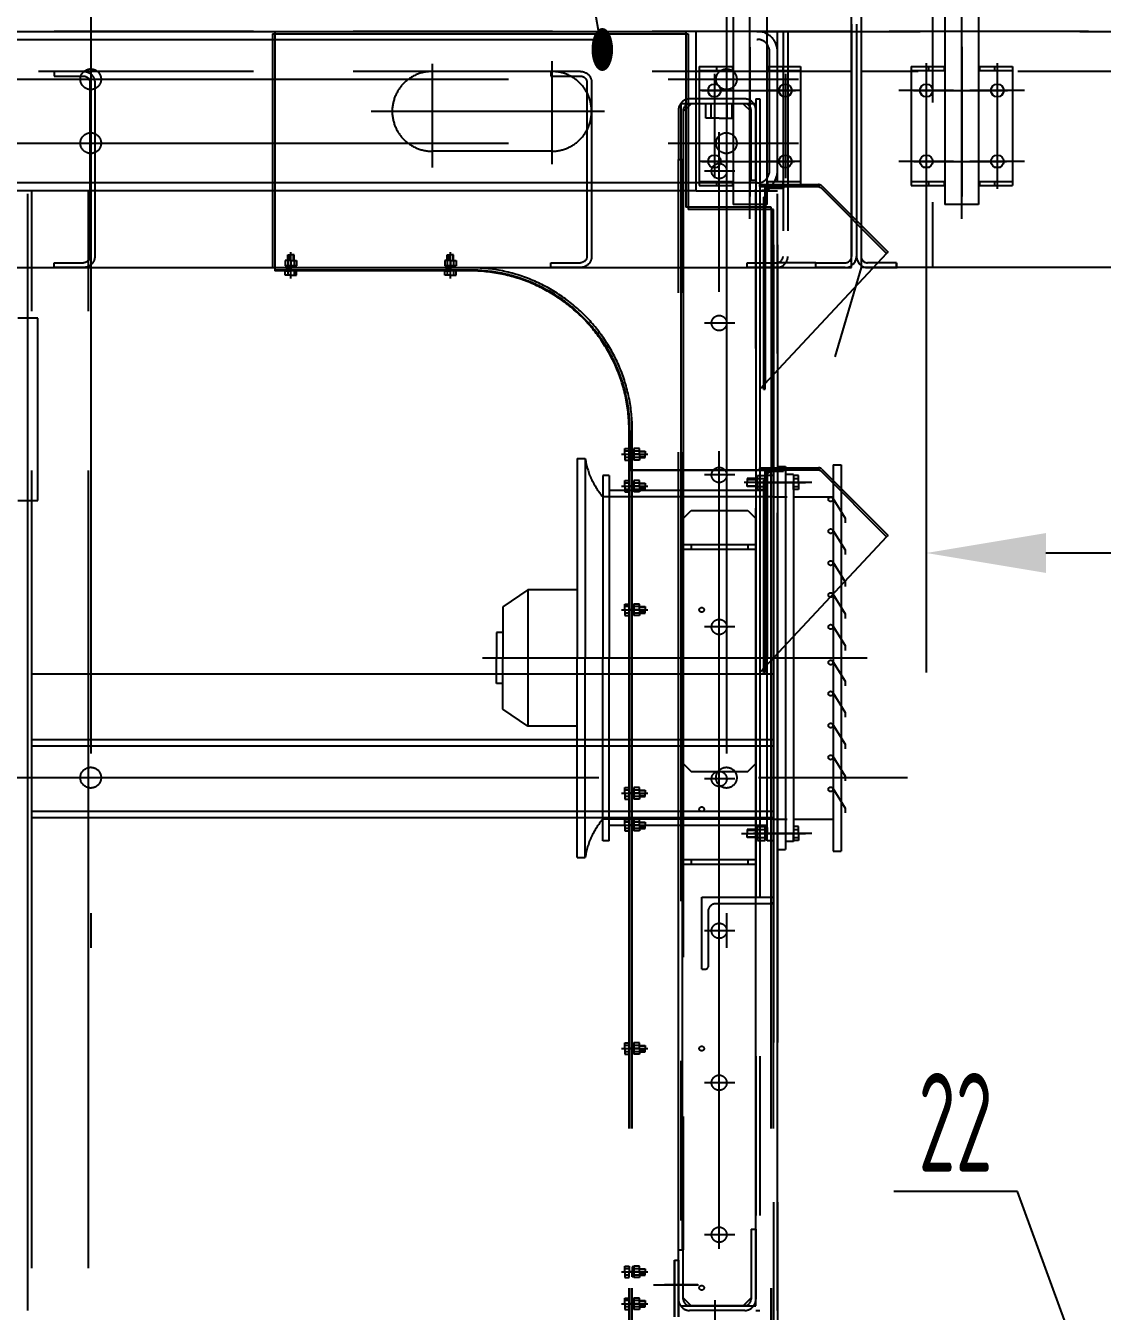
# Model space of a CAD drawing. Header units: millimetres. Extents: x 0 to 21000, y -574 to 14850.
# Drawn here: x 14936 to 16286, y 7354 to 8966 of the extents above; entities that cross this region are included whole.
import ezdxf
from ezdxf.enums import TextEntityAlignment as Align

# ---------------------------------------------------------------- set-up
doc = ezdxf.new("R2010")
doc.units = ezdxf.units.MM
doc.header["$LTSCALE"] = 500
for name, pattern in [('F', [0.75, 0.5, -0.25]), ('G', [2, 1.25, -0.25, 0.25, -0.25]), ('K', [2.5, 1.25, -0.25, 0.25, -0.25, 0.25, -0.25])]:
    doc.linetypes.add(name, pattern=pattern)
for name, color, linetype in [('01', 7, 'Continuous'), ('02', 1, 'Continuous'), ('04', 2, 'F'), ('05', 4, 'G'), ('07', 6, 'K'), ('08', 1, 'Continuous'), ('11', 3, 'Continuous')]:
    doc.layers.add(name, color=color, linetype=linetype)
doc.styles.get("Standard").update_dxf_attribs({"font": 'isocp', "width": 0.707, "bigfont": 'intecad.shx'})
doc.dimstyles.new('INTE', dxfattribs={"dimscale": 50, "dimtxt": 3.5, "dimasz": 3, "dimexe": 3, "dimexo": 0, "dimgap": 1, "dimtad": 1, "dimdsep": 46, "dimtxsty": 'Standard', "dimcen": 0, "dimclrd": 1, "dimclre": 1, "dimclrt": 3, "dimaunit": 1, "dimadec": 0, "dimazin": 0, "dimtfac": 1, "dimtmove": 0, "dimatfit": 0, "dimfxl": 1, "dimarcsym": 0})

# ---------------------------------------------------------------- blocks, each defined once
blk = doc.blocks.new('789456qe1wr23sa1fqwer')
at = {"layer": '01'}
for p, q in [((16628.1, 13711.3), (16628.1, 13254.3)), ((16622.2, 13559.3), (16622.2, 13268.3)), ((18413.1, 13254.3), (16628.1, 13254.3)), ((16636.2, 13254.3), (16673.2, 13254.3))]:
    blk.add_line(p, q, dxfattribs=at)
for centre in [(16709.8, 13476.3), (16798.8, 13476.3), (16709.8, 13387.3), (16798.8, 13387.3)]:
    blk.add_circle(centre, 8, dxfattribs=at)
blk.add_arc((16636.2, 13268.3), 14, 180, 234.8329, dxfattribs=at)
at = {"layer": '04', "color": 2, "linetype": 'F'}
for p, q in [((16717.5, 13711.3), (16717.5, 13254.3)), ((18413.1, 13550.3), (16628.1, 13550.3)), ((17449.5, 13500.3), (16628.1, 13500.3)), ((16672.6, 13260.3), (16636.1, 13260.3)), ((16672.6, 13254.3), (16672.6, 13260.3)), ((16672.6, 13260.3), (16672.6, 13254.3))]:
    blk.add_line(p, q, dxfattribs=at)
for centre, radius, start in [((16636.1, 13268.3), 8, 180), ((16636.2, 13268.3), 14, 234.8329)]:
    blk.add_arc(centre, radius, start, 270, dxfattribs=at)
at = {"layer": '05'}
for p, q in [((16709.8, 13510.6), (16709.8, 13442)), ((16798.8, 13510.6), (16798.8, 13442)), ((16744.1, 13476.3), (16675.5, 13476.3)), ((16833.1, 13476.3), (16764.5, 13476.3)), ((16709.8, 13421.6), (16709.8, 13353)), ((16798.8, 13421.6), (16798.8, 13353)), ((16744.1, 13387.3), (16675.5, 13387.3)), ((16833.1, 13387.3), (16764.5, 13387.3))]:
    blk.add_line(p, q, dxfattribs=at)
blk = doc.blocks.new('A$C0F610E31')
for p, q in [((14, 246), (51, 246)), ((51, 246), (51, 240)), ((0, 232), (0, 14)), ((6, 232), (6, 14)), ((51, 240), (14, 240)), ((51, 6), (14, 6)), ((14, 0), (51, 0)), ((51, 0), (51, 6))]:
    blk.add_line(p, q)
for centre, radius, start, end in [((14, 232), 14, 90, 180), ((14, 232), 8, 90, 180), ((14, 14), 14, 180, 270), ((14, 14), 8, 180, 270)]:
    blk.add_arc(centre, radius, start, end)
blk = doc.blocks.new('qer789asd4f56qe12')
at = {"layer": '01'}
for p, q in [((15971.5, 13106.7), (15971.5, 13563.7)), ((15971.5, 13411.7), (15971.5, 13120.7)), ((15971.5, 13402.7), (15977.5, 13402.7)), ((15977.5, 13402.7), (15977.5, 13120.7)), ((14406.5, 13106.7), (15971.5, 13106.7))]:
    blk.add_line(p, q, dxfattribs=at)
for centre in [(15799.5, 13328.7), (15888.5, 13328.7), (15799.5, 13239.7), (15888.5, 13239.7)]:
    blk.add_circle(centre, 8, dxfattribs=at)
blk.add_arc((15963.5, 13120.7), 14, 304.8499, 0, dxfattribs=at)
at = {"layer": '04', "color": 2, "linetype": 'F'}
for p, q in [((15971.5, 13402.7), (14406.5, 13402.7)), ((15885.5, 13402.7), (15885.5, 13120.7)), ((15885.5, 13402.7), (15891.5, 13402.7)), ((15891.5, 13402.7), (15891.5, 13120.7)), ((15971.5, 13352.7), (14406.5, 13352.7)), ((15051.1, 13352.7), (14952.1, 13352.7)), ((15840.5, 13112.7), (15877.5, 13112.7)), ((15840.5, 13106.7), (15840.5, 13112.7)), ((15877.5, 13106.7), (15840.5, 13106.7)), ((15926.5, 13112.7), (15963.5, 13112.7)), ((15926.5, 13106.7), (15926.5, 13112.7)), ((15963.5, 13106.7), (15926.5, 13106.7))]:
    blk.add_line(p, q, dxfattribs=at)
at = {"layer": '04'}
blk.add_line((15926.5, 13112.7), (15877.5, 13112.7), dxfattribs=at)
at = {"layer": '04', "color": 2, "linetype": 'F'}
for centre, radius, end in [((15877.5, 13120.7), 14, 0), ((15877.5, 13120.7), 8, 0), ((15963.5, 13120.7), 8, 0), ((15963.5, 13120.7), 14, 304.8499)]:
    blk.add_arc(centre, radius, 270, end, dxfattribs=at)
at = {"layer": '05'}
for p, q in [((15799.5, 13349.6), (15799.5, 13307.9)), ((15888.5, 13349.6), (15888.5, 13307.9)), ((15823.2, 13328.7), (15781.5, 13328.7)), ((15908.2, 13328.7), (15866.5, 13328.7)), ((15799.5, 13260.6), (15799.5, 13218.9)), ((15888.5, 13260.6), (15888.5, 13218.9)), ((15821, 13239.7), (15779.3, 13239.7)), ((15907.4, 13239.7), (15865.7, 13239.7))]:
    blk.add_line(p, q, dxfattribs=at)
at = {"layer": '04', "color": 2, "linetype": 'F', "xscale": -1}
blk.add_blockref('A$C0F610E31', (15022.5, 13106.7), dxfattribs=at)
at = {"layer": '04', "xscale": -1}
blk.add_blockref('A$C0F610E31', (15645.5, 13106.7), dxfattribs=at)
blk = doc.blocks.new('H')
at = {"layer": '07', "color": 6, "linetype": 'K', "ltscale": 1.6}
for p, q in [((21806.2, 24715.7), (21806.2, 23472.2)), ((22603.2, 24715.7), (22603.2, 23472.2)), ((19441.2, 24621.1), (22667.2, 24621.1)), ((19446.2, 24621.1), (23706, 24621.1)), ((22034.2, 24617.9), (22555.2, 24617.9)), ((22034.2, 24617.9), (22034.2, 24324.9)), ((22037.2, 24620.9), (22552.2, 24620.9)), ((22037.2, 24620.9), (22037.2, 24321.9)), ((22552.2, 24620.9), (22552.2, 24400.9)), ((22555.2, 24617.9), (22555.2, 24397.9)), ((22565.2, 24421.1), (22565.2, 24621.1)), ((22667.2, 24434.1), (22667.2, 24621.1)), ((19441.2, 24611.1), (22642.2, 24611.1)), ((22657.2, 24446.1), (22657.2, 24596.1)), ((22234.2, 24580.6), (22234.2, 24450.4)), ((22384.2, 24583.7), (22384.2, 24454.5)), ((22384.2, 24570.9), (22234.2, 24570.9)), ((19330.2, 24561.1), (22693.5, 24561.1)), ((22626.1, 24536.5), (22557.1, 24536.5)), ((22594.1, 23094.8), (22594.1, 24545.3)), ((22640.1, 24536.5), (22640.1, 23017.5)), ((22640.1, 24536.5), (22645.1, 24536.5)), ((22645.1, 24536.5), (22645.1, 23017.5)), ((22450.5, 24520.9), (22157.7, 24520.9)), ((22543.1, 24522.5), (22543.1, 24460.5)), ((22546.1, 24530.5), (22546.1, 23023.5)), ((22640.1, 24530.5), (22546.1, 24530.5)), ((22559.1, 24530.5), (22549.1, 24520.5)), ((22549.1, 24522.5), (22549.1, 24460.5)), ((22626.1, 24530.5), (22557.1, 24530.5)), ((22577.6, 24512.5), (22577.6, 24530.5)), ((22584.1, 24512.5), (22584.1, 24530.5)), ((22604.1, 24512.5), (22604.1, 24530.5)), ((22610.6, 24512.5), (22610.6, 24530.5)), ((22624.1, 24530.5), (22634.1, 24520.5)), ((22634.1, 24434.5), (22634.1, 24522.5)), ((22640.1, 23023.5), (22640.1, 24530.5)), ((22640.1, 24434.5), (22640.1, 24522.5)), ((22594.1, 24512.5), (22577.6, 24512.5)), ((22594.1, 24512.5), (22610.6, 24512.5)), ((19330.2, 24481.1), (22693.5, 24481.1)), ((22384.2, 24470.9), (22234.2, 24470.9)), ((22543.1, 23093.5), (22543.1, 24460.5)), ((22543.1, 24460.5), (22549.1, 24460.5)), ((22548.1, 23093.5), (22548.1, 24460.5)), ((22549.1, 24460.5), (22549.1, 23093.5)), ((22613.7, 24446), (22575.6, 24446)), ((22642.2, 24431.1), (19441.2, 24431.1)), ((22565.2, 24421.1), (19441.2, 24421.1)), ((21727.2, 21017.5), (21727.2, 24421.1)), ((21732.2, 21070.5), (21732.2, 24421.1)), ((21803.2, 21070.5), (21803.2, 24421.1)), ((22565.2, 24421.1), (22667.2, 24421.1)), ((22634.1, 24434.5), (22640.1, 24434.5)), ((22645.1, 24429), (22718.8, 24429)), ((22645.1, 24426.5), (22645.1, 24429)), ((22645.1, 24426.5), (22645.1, 24172.5)), ((22645.1, 24426.5), (22718.8, 24426.5)), ((22651.6, 24403.5), (22651.6, 24424)), ((22653.4, 24403.5), (22653.4, 24421.6)), ((22656.5, 24424.7), (22674.6, 24424.7)), ((22667.2, 21017.5), (22667.2, 24434.1)), ((22674.6, 24426.5), (22674.6, 24424.7)), ((22718.6, 24426.5), (22721.1, 24425.5)), ((22721, 24425.7), (22804.1, 24342.5)), ((22722.7, 24427.4), (22805.9, 24344.3)), ((22649.8, 24413.5), (22649.8, 24177.6)), ((22649.8, 24413.5), (22651.6, 24413.5)), ((22651.6, 24413.5), (22651.6, 24179.5)), ((22651.6, 24403.5), (22653.4, 24403.5)), ((22659.2, 24400.9), (22552.2, 24400.9)), ((22662.2, 24397.9), (22555.2, 24397.9)), ((22659.2, 24397.9), (22659.2, 24400.9)), ((22659.2, 24397.9), (22659.2, 24070.9)), ((22662.2, 24070.9), (22662.2, 24397.9)), ((22053.2, 24340.9), (22057.2, 24340.9)), ((22053.2, 24333.8), (22053.2, 24340.9)), ((22053.2, 24340.9), (22057.2, 24340.9)), ((22053.2, 24333.8), (22053.2, 24340.9)), ((22054.2, 24340.9), (22054.2, 24333.8)), ((22054.2, 24340.9), (22054.2, 24333.8)), ((22057.2, 24311.4), (22057.2, 24344.4)), ((22057.2, 24311.4), (22057.2, 24344.4)), ((22061.2, 24340.9), (22057.2, 24340.9)), ((22061.2, 24340.9), (22057.2, 24340.9)), ((22060.2, 24340.9), (22060.2, 24333.8)), ((22060.2, 24340.9), (22060.2, 24333.8)), ((22061.2, 24333.8), (22061.2, 24340.9)), ((22061.2, 24333.8), (22061.2, 24340.9)), ((22253.2, 24340.9), (22257.2, 24340.9)), ((22253.2, 24333.8), (22253.2, 24340.9)), ((22253.2, 24340.9), (22257.2, 24340.9)), ((22253.2, 24333.8), (22253.2, 24340.9)), ((22254.2, 24340.9), (22254.2, 24333.8)), ((22254.2, 24340.9), (22254.2, 24333.8)), ((22257.2, 24311.4), (22257.2, 24344.4)), ((22257.2, 24311.4), (22257.2, 24344.4)), ((22261.2, 24340.9), (22257.2, 24340.9)), ((22261.2, 24340.9), (22257.2, 24340.9)), ((22260.2, 24340.9), (22260.2, 24333.8)), ((22260.2, 24340.9), (22260.2, 24333.8)), ((22261.2, 24333.8), (22261.2, 24340.9)), ((22261.2, 24333.8), (22261.2, 24340.9)), ((22804.1, 24342.5), (22645.1, 24172.5)), ((22662.2, 24353.4), (22662.2, 21017.5)), ((22667.2, 24353.4), (22667.2, 21017.5)), ((22804.1, 24342.5), (22805.9, 24344.3)), ((22281.2, 24324.9), (22034.2, 24324.9)), ((22050, 24333.8), (22050, 24327)), ((22057.2, 24333.8), (22050, 24333.8)), ((22050, 24333.8), (22050, 24327)), ((22057.2, 24333.8), (22050, 24333.8)), ((22050, 24327), (22057.2, 24327)), ((22050, 24327), (22057.2, 24327)), ((22057.2, 24327), (22051, 24327)), ((22051, 24327), (22051, 24324.9)), ((22057.2, 24327), (22051, 24327)), ((22051, 24327), (22051, 24324.9)), ((22051, 24324.9), (22057.2, 24324.9)), ((22051, 24324.9), (22057.2, 24324.9)), ((22053.2, 24333.8), (22053.2, 24327)), ((22053.2, 24333.8), (22053.2, 24327)), ((22057.2, 24327), (22056, 24324.9)), ((22057.2, 24327), (22056, 24324.9)), ((22057.2, 24334.9), (22057.2, 24325.9)), ((22057.2, 24334.9), (22057.2, 24325.9)), ((22057.2, 24333.8), (22064.4, 24333.8)), ((22057.2, 24333.8), (22064.4, 24333.8)), ((22057.2, 24329.1), (22057.2, 24322.8)), ((22057.2, 24329.1), (22057.2, 24322.8)), ((22057.2, 24327), (22063.3, 24327)), ((22057.2, 24324.9), (22058.4, 24327)), ((22064.4, 24327), (22057.2, 24327)), ((22057.2, 24327), (22063.3, 24327)), ((22057.2, 24324.9), (22058.4, 24327)), ((22064.4, 24327), (22057.2, 24327)), ((22063.3, 24324.9), (22057.2, 24324.9)), ((22063.3, 24324.9), (22057.2, 24324.9)), ((22061.2, 24333.8), (22061.2, 24327)), ((22061.2, 24333.8), (22061.2, 24327)), ((22063.3, 24327), (22063.3, 24324.9)), ((22063.3, 24327), (22063.3, 24324.9)), ((22064.4, 24333.8), (22064.4, 24327)), ((22064.4, 24333.8), (22064.4, 24327)), ((22250, 24333.8), (22250, 24327)), ((22257.2, 24333.8), (22250, 24333.8)), ((22250, 24333.8), (22250, 24327)), ((22257.2, 24333.8), (22250, 24333.8)), ((22250, 24327), (22257.2, 24327)), ((22250, 24327), (22257.2, 24327)), ((22257.2, 24327), (22251, 24327)), ((22251, 24327), (22251, 24324.9)), ((22257.2, 24327), (22251, 24327)), ((22251, 24327), (22251, 24324.9)), ((22251, 24324.9), (22257.2, 24324.9)), ((22251, 24324.9), (22257.2, 24324.9)), ((22253.2, 24333.8), (22253.2, 24327)), ((22253.2, 24333.8), (22253.2, 24327)), ((22257.2, 24327), (22256, 24324.9)), ((22257.2, 24327), (22256, 24324.9)), ((22257.2, 24334.9), (22257.2, 24325.9)), ((22257.2, 24334.9), (22257.2, 24325.9)), ((22257.2, 24333.8), (22264.4, 24333.8)), ((22257.2, 24333.8), (22264.4, 24333.8)), ((22257.2, 24329.1), (22257.2, 24322.8)), ((22257.2, 24329.1), (22257.2, 24322.8)), ((22257.2, 24327), (22263.3, 24327)), ((22257.2, 24324.9), (22258.4, 24327)), ((22264.4, 24327), (22257.2, 24327)), ((22257.2, 24327), (22263.3, 24327)), ((22257.2, 24324.9), (22258.4, 24327)), ((22264.4, 24327), (22257.2, 24327)), ((22263.3, 24324.9), (22257.2, 24324.9)), ((22263.3, 24324.9), (22257.2, 24324.9)), ((22261.2, 24333.8), (22261.2, 24327)), ((22261.2, 24333.8), (22261.2, 24327)), ((22263.3, 24327), (22263.3, 24324.9)), ((22263.3, 24327), (22263.3, 24324.9)), ((22264.4, 24333.8), (22264.4, 24327)), ((22264.4, 24333.8), (22264.4, 24327)), ((22281.2, 24321.9), (22037.2, 24321.9)), ((22037.2, 24321.9), (22037.2, 24320.9)), ((22281.2, 24320.9), (22037.2, 24320.9)), ((22050, 24320.9), (22057.2, 24320.9)), ((22050, 24315.6), (22050, 24320.9)), ((22050, 24320.9), (22057.2, 24320.9)), ((22050, 24315.6), (22050, 24320.9)), ((22057.2, 24315.6), (22050, 24315.6)), ((22057.2, 24315.6), (22050, 24315.6)), ((22053.2, 24320.9), (22053.2, 24315.6)), ((22053.2, 24320.9), (22053.2, 24315.6)), ((22064.4, 24320.9), (22057.2, 24320.9)), ((22064.4, 24320.9), (22057.2, 24320.9)), ((22057.2, 24315.6), (22064.4, 24315.6)), ((22057.2, 24315.6), (22064.4, 24315.6)), ((22061.2, 24320.9), (22061.2, 24315.6)), ((22061.2, 24320.9), (22061.2, 24315.6)), ((22064.4, 24315.6), (22064.4, 24320.9)), ((22064.4, 24315.6), (22064.4, 24320.9)), ((22250, 24320.9), (22257.2, 24320.9)), ((22250, 24315.6), (22250, 24320.9)), ((22250, 24320.9), (22257.2, 24320.9)), ((22250, 24315.6), (22250, 24320.9)), ((22257.2, 24315.6), (22250, 24315.6)), ((22257.2, 24315.6), (22250, 24315.6)), ((22253.2, 24320.9), (22253.2, 24315.6)), ((22253.2, 24320.9), (22253.2, 24315.6)), ((22264.4, 24320.9), (22257.2, 24320.9)), ((22264.4, 24320.9), (22257.2, 24320.9)), ((22257.2, 24315.6), (22264.4, 24315.6)), ((22257.2, 24315.6), (22264.4, 24315.6)), ((22261.2, 24320.9), (22261.2, 24315.6)), ((22261.2, 24320.9), (22261.2, 24315.6)), ((22264.4, 24315.6), (22264.4, 24320.9)), ((22264.4, 24315.6), (22264.4, 24320.9)), ((21739.7, 24261.7), (21714.7, 24261.7)), ((21739.7, 24033.2), (21739.7, 24261.7)), ((21727.2, 21591.8), (21727.2, 24256.4)), ((22613.7, 24255.5), (22575.6, 24255.5)), ((22649.8, 24172.5), (22649.8, 24177.6)), ((22651.6, 24172.5), (22651.6, 24179.5)), ((22649.8, 24172.5), (22651.6, 24172.5)), ((22481.2, 24070.9), (22481.2, 24120.9)), ((22482.2, 24120.9), (22482.2, 24070.9)), ((22485.2, 24070.9), (22485.2, 24120.9)), ((22475.9, 24090.9), (22475.9, 24098.1)), ((22475.9, 24098.1), (22481.2, 24098.1)), ((22475.9, 24090.9), (22475.9, 24098.1)), ((22475.9, 24098.1), (22481.2, 24098.1)), ((22481.2, 24098.1), (22481.2, 24090.9)), ((22481.2, 24098.1), (22481.2, 24090.9)), ((22487.3, 24097), (22485.2, 24097)), ((22485.2, 24097), (22485.2, 24090.9)), ((22487.3, 24097), (22485.2, 24097)), ((22485.2, 24097), (22485.2, 24090.9)), ((22494.1, 24098.1), (22487.3, 24098.1)), ((22487.3, 24098.1), (22487.3, 24090.9)), ((22494.1, 24098.1), (22487.3, 24098.1)), ((22487.3, 24098.1), (22487.3, 24090.9)), ((22487.3, 24090.9), (22487.3, 24097)), ((22487.3, 24090.9), (22487.3, 24097)), ((22494.1, 24090.9), (22494.1, 24098.1)), ((22494.1, 24090.9), (22494.1, 24098.1)), ((22416.2, 24085.5), (22416.2, 23835.5)), ((22416.2, 24085.5), (22426.2, 24085.5)), ((22426.2, 24085.5), (22426.2, 23835.5)), ((22471.7, 24090.9), (22504.7, 24090.9)), ((22471.7, 24090.9), (22504.7, 24090.9)), ((22481.2, 24094.9), (22475.9, 24094.9)), ((22481.2, 24094.9), (22475.9, 24094.9)), ((22475.9, 24090.9), (22475.9, 24083.7)), ((22475.9, 24090.9), (22475.9, 24083.7)), ((22481.2, 24086.9), (22475.9, 24086.9)), ((22481.2, 24086.9), (22475.9, 24086.9)), ((22475.9, 24083.7), (22481.2, 24083.7)), ((22475.9, 24083.7), (22481.2, 24083.7)), ((22481.2, 24083.7), (22481.2, 24090.9)), ((22481.2, 24083.7), (22481.2, 24090.9)), ((22489.4, 24090.9), (22483.1, 24090.9)), ((22489.4, 24090.9), (22483.1, 24090.9)), ((22487.3, 24090.9), (22485.2, 24092.1)), ((22487.3, 24090.9), (22485.2, 24092.1)), ((22485.2, 24090.9), (22487.3, 24089.7)), ((22485.2, 24084.7), (22485.2, 24090.9)), ((22485.2, 24090.9), (22487.3, 24089.7)), ((22485.2, 24084.7), (22485.2, 24090.9)), ((22487.3, 24084.7), (22485.2, 24084.7)), ((22487.3, 24084.7), (22485.2, 24084.7)), ((22495.1, 24090.9), (22486.2, 24090.9)), ((22495.1, 24090.9), (22486.2, 24090.9)), ((22494.1, 24094.9), (22487.3, 24094.9)), ((22494.1, 24094.9), (22487.3, 24094.9)), ((22487.3, 24090.9), (22487.3, 24084.7)), ((22487.3, 24083.7), (22487.3, 24090.9)), ((22487.3, 24090.9), (22487.3, 24084.7)), ((22487.3, 24083.7), (22487.3, 24090.9)), ((22494.1, 24086.9), (22487.3, 24086.9)), ((22494.1, 24086.9), (22487.3, 24086.9)), ((22494.1, 24083.7), (22487.3, 24083.7)), ((22494.1, 24083.7), (22487.3, 24083.7)), ((22494.1, 24094.9), (22501.2, 24094.9)), ((22494.1, 24094.9), (22501.2, 24094.9)), ((22501.2, 24093.9), (22494.1, 24093.9)), ((22501.2, 24093.9), (22494.1, 24093.9)), ((22494.1, 24090.9), (22494.1, 24083.7)), ((22494.1, 24090.9), (22494.1, 24083.7)), ((22501.2, 24087.9), (22494.1, 24087.9)), ((22501.2, 24087.9), (22494.1, 24087.9)), ((22494.1, 24086.9), (22501.2, 24086.9)), ((22494.1, 24086.9), (22501.2, 24086.9)), ((22501.2, 24094.9), (22501.2, 24090.9)), ((22501.2, 24094.9), (22501.2, 24090.9)), ((22501.2, 24086.9), (22501.2, 24090.9)), ((22501.2, 24086.9), (22501.2, 24090.9)), ((22448.2, 24064.5), (22448.2, 23835.5)), ((22456.2, 24064.5), (22448.2, 24064.5)), ((22456.2, 24064.5), (22456.2, 23835.5)), ((22481.2, 21245.5), (22481.2, 24070.9)), ((22662.2, 24070.9), (22481.2, 24070.9)), ((22481.2, 24070.9), (22662.2, 24070.9)), ((22662.2, 24070.9), (22481.2, 24070.9)), ((22482.2, 21245.5), (22482.2, 24070.9)), ((22485.2, 21245.5), (22485.2, 24070.9)), ((22613.7, 24065), (22575.6, 24065)), ((22642.1, 24064.3), (22651.6, 24064.3)), ((22642.1, 24055.5), (22642.1, 24064.3)), ((22645.1, 24074), (22718.8, 24074)), ((22645.1, 24071.5), (22645.1, 24074)), ((22645.1, 24071.5), (22645.1, 23817.5)), ((22645.1, 24071.5), (22718.8, 24071.5)), ((22651.6, 24048.5), (22651.6, 24069)), ((22651.6, 24064.3), (22651.6, 24055.5)), ((22653.4, 24048.5), (22653.4, 24066.6)), ((22654.2, 24064.5), (22654.2, 23835.5)), ((22662.2, 24064.5), (22654.2, 24064.5)), ((22656.5, 24069.7), (22674.6, 24069.7)), ((22659.2, 21245.5), (22659.2, 24070.9)), ((22662.2, 21245.5), (22662.2, 24070.9)), ((22662.2, 24064.5), (22662.2, 23835.5)), ((22667.2, 24075.5), (22677.2, 24075.5)), ((22674.6, 24071.5), (22674.6, 24069.7)), ((22677.2, 24075.5), (22677.2, 23595.5)), ((22677.2, 24065.5), (22677.2, 23605.5)), ((22687.2, 24065.5), (22677.2, 24065.5)), ((22687.2, 24065.5), (22687.2, 23605.5)), ((22693.6, 24064.4), (22687.2, 24064.4)), ((22687.2, 24064.4), (22687.2, 24055.5)), ((22693.6, 24055.5), (22693.6, 24064.4)), ((22718.6, 24071.5), (22721.1, 24070.5)), ((22721, 24070.7), (22804.1, 23987.5)), ((22722.7, 24072.4), (22805.9, 23989.3)), ((22737.2, 24077.6), (22737.2, 23593.5)), ((22737.2, 24077.6), (22747.2, 24077.6)), ((22747.2, 24077.6), (22747.2, 23593.5)), ((22471.7, 24050.9), (22504.7, 24050.9)), ((22471.7, 24050.9), (22504.7, 24050.9)), ((22475.9, 24050.9), (22475.9, 24058.1)), ((22475.9, 24058.1), (22481.2, 24058.1)), ((22475.9, 24050.9), (22475.9, 24058.1)), ((22475.9, 24058.1), (22481.2, 24058.1)), ((22481.2, 24054.9), (22475.9, 24054.9)), ((22481.2, 24054.9), (22475.9, 24054.9)), ((22475.9, 24050.9), (22475.9, 24043.7)), ((22475.9, 24050.9), (22475.9, 24043.7)), ((22481.2, 24058.1), (22481.2, 24050.9)), ((22481.2, 24058.1), (22481.2, 24050.9)), ((22481.2, 24043.7), (22481.2, 24050.9)), ((22481.2, 24043.7), (22481.2, 24050.9)), ((22489.4, 24050.9), (22483.1, 24050.9)), ((22489.4, 24050.9), (22483.1, 24050.9)), ((22485.2, 24057), (22485.2, 24050.9)), ((22487.3, 24057), (22485.2, 24057)), ((22485.2, 24057), (22485.2, 24050.9)), ((22487.3, 24057), (22485.2, 24057)), ((22485.2, 24050.9), (22487.3, 24052.1)), ((22485.2, 24050.9), (22487.3, 24052.1)), ((22487.3, 24050.9), (22485.2, 24049.7)), ((22485.2, 24044.7), (22485.2, 24050.9)), ((22487.3, 24050.9), (22485.2, 24049.7)), ((22485.2, 24044.7), (22485.2, 24050.9)), ((22495.1, 24050.9), (22486.2, 24050.9)), ((22495.1, 24050.9), (22486.2, 24050.9)), ((22487.3, 24058.1), (22487.3, 24050.9)), ((22494.1, 24058.1), (22487.3, 24058.1)), ((22487.3, 24058.1), (22487.3, 24050.9)), ((22494.1, 24058.1), (22487.3, 24058.1)), ((22487.3, 24050.9), (22487.3, 24057)), ((22487.3, 24050.9), (22487.3, 24057)), ((22494.1, 24054.9), (22487.3, 24054.9)), ((22494.1, 24054.9), (22487.3, 24054.9)), ((22487.3, 24050.9), (22487.3, 24044.7)), ((22487.3, 24043.7), (22487.3, 24050.9)), ((22487.3, 24050.9), (22487.3, 24044.7)), ((22487.3, 24043.7), (22487.3, 24050.9)), ((22494.1, 24050.9), (22494.1, 24058.1)), ((22494.1, 24050.9), (22494.1, 24058.1)), ((22494.1, 24054.9), (22501.2, 24054.9)), ((22494.1, 24054.9), (22501.2, 24054.9)), ((22501.2, 24053.9), (22494.1, 24053.9)), ((22501.2, 24053.9), (22494.1, 24053.9)), ((22494.1, 24050.9), (22494.1, 24043.7)), ((22494.1, 24050.9), (22494.1, 24043.7)), ((22501.2, 24054.9), (22501.2, 24050.9)), ((22501.2, 24054.9), (22501.2, 24050.9)), ((22501.2, 24046.9), (22501.2, 24050.9)), ((22501.2, 24046.9), (22501.2, 24050.9)), ((22698.6, 24055.5), (22625.6, 24055.5)), ((22642.1, 24060.5), (22629.2, 24060.5)), ((22629.2, 24060.5), (22629.2, 24055.5)), ((22629.2, 24059.5), (22642.1, 24059.5)), ((22629.2, 24050.5), (22629.2, 24055.5)), ((22629.2, 24051.5), (22642.1, 24051.5)), ((22642.1, 24050.5), (22629.2, 24050.5)), ((22710.3, 24055.5), (22637.2, 24055.5)), ((22641, 24055.5), (22652.6, 24055.5)), ((22642.1, 24060.5), (22651.6, 24060.5)), ((22642.1, 24055.5), (22642.1, 24046.7)), ((22642.1, 24050.5), (22651.6, 24050.5)), ((22645.5, 24055.5), (22676.1, 24055.5)), ((22649.5, 24055.5), (22656.3, 24055.5)), ((22649.8, 24058.5), (22649.8, 23822.6)), ((22649.8, 24058.5), (22651.6, 24058.5)), ((22651.6, 24063.2), (22654.2, 24063.2)), ((22651.6, 24055.5), (22651.6, 24063.2)), ((22651.6, 24058.5), (22651.6, 23824.5)), ((22651.6, 24055.5), (22654.2, 24057)), ((22651.6, 24046.7), (22651.6, 24055.5)), ((22654.2, 24055.5), (22651.6, 24054)), ((22651.6, 24055.5), (22651.6, 24047.8)), ((22651.6, 24048.5), (22653.4, 24048.5)), ((22654.2, 24063.2), (22654.2, 24055.5)), ((22654.2, 24047.8), (22654.2, 24055.5)), ((22674.3, 24055.5), (22702.5, 24055.5)), ((22687.2, 24060.5), (22693.6, 24060.5)), ((22687.2, 24046.7), (22687.2, 24055.5)), ((22687.2, 24050.5), (22693.6, 24050.5)), ((22693.6, 24055.5), (22693.6, 24046.7)), ((21714.7, 24033.2), (21739.7, 24033.2)), ((22662.2, 24037.5), (22448.2, 24037.5)), ((22654.2, 24045.5), (22456.2, 24045.5)), ((22481.2, 24046.9), (22475.9, 24046.9)), ((22481.2, 24046.9), (22475.9, 24046.9)), ((22475.9, 24043.7), (22481.2, 24043.7)), ((22475.9, 24043.7), (22481.2, 24043.7)), ((22487.3, 24044.7), (22485.2, 24044.7)), ((22487.3, 24044.7), (22485.2, 24044.7)), ((22494.1, 24046.9), (22487.3, 24046.9)), ((22494.1, 24046.9), (22487.3, 24046.9)), ((22494.1, 24043.7), (22487.3, 24043.7)), ((22494.1, 24043.7), (22487.3, 24043.7)), ((22501.2, 24047.9), (22494.1, 24047.9)), ((22501.2, 24047.9), (22494.1, 24047.9)), ((22494.1, 24046.9), (22501.2, 24046.9)), ((22494.1, 24046.9), (22501.2, 24046.9)), ((22642.1, 24046.7), (22651.6, 24046.7)), ((22651.6, 24047.8), (22654.2, 24047.8)), ((22662.2, 24037.5), (22677.2, 24037.5)), ((22662.2, 24037.5), (22674.2, 24037.5)), ((22674.2, 24037.5), (22679.2, 24037.5)), ((22693.6, 24046.7), (22687.2, 24046.7)), ((22687.2, 24037.5), (22737.2, 24037.5)), ((22736.5, 24035.9), (22752.3, 24011)), ((22549.1, 24010.4), (22559.1, 24020.4)), ((22559.1, 24020.4), (22630.1, 24020.4)), ((22630.1, 24020.4), (22640.1, 24010.4)), ((22752.3, 24011), (22752.3, 24005.1)), ((22804.1, 23987.5), (22645.1, 23817.5)), ((22736.5, 23995.9), (22752.3, 23971)), ((22804.1, 23987.5), (22805.9, 23989.3)), ((22640.1, 23977.5), (22549.1, 23977.5)), ((22640.1, 23971.5), (22549.1, 23971.5)), ((22559.1, 23977.5), (22559.1, 23971.5)), ((22630.1, 23977.5), (22630.1, 23971.5)), ((22752.3, 23971), (22752.3, 23965.1)), ((22736.5, 23955.9), (22752.3, 23931)), ((22354.3, 23921.2), (22322.9, 23899.8)), ((22416.2, 23921.2), (22354.3, 23921.2)), ((22354.3, 23921.2), (22354.3, 23749.9)), ((22752.3, 23931), (22752.3, 23925.1)), ((22475.9, 23895.9), (22475.9, 23903.1)), ((22475.9, 23903.1), (22481.2, 23903.1)), ((22481.2, 23903.1), (22481.2, 23895.9)), ((22487.3, 23903.1), (22487.3, 23895.9)), ((22494.1, 23903.1), (22487.3, 23903.1)), ((22494.1, 23895.9), (22494.1, 23903.1)), ((22736.5, 23915.9), (22752.3, 23891)), ((22322.9, 23899.8), (22322.9, 23835.5)), ((22471.7, 23895.9), (22504.7, 23895.9)), ((22481.2, 23899.9), (22475.9, 23899.9)), ((22475.9, 23895.9), (22475.9, 23888.7)), ((22481.2, 23891.9), (22475.9, 23891.9)), ((22475.9, 23888.7), (22481.2, 23888.7)), ((22481.2, 23888.7), (22481.2, 23895.9)), ((22489.4, 23895.9), (22483.1, 23895.9)), ((22485.2, 23902), (22485.2, 23895.9)), ((22487.3, 23902), (22485.2, 23902)), ((22485.2, 23895.9), (22487.3, 23897.1)), ((22487.3, 23895.9), (22485.2, 23894.7)), ((22485.2, 23889.7), (22485.2, 23895.9)), ((22487.3, 23889.7), (22485.2, 23889.7)), ((22495.1, 23895.9), (22486.2, 23895.9)), ((22487.3, 23895.9), (22487.3, 23902)), ((22494.1, 23899.9), (22487.3, 23899.9)), ((22487.3, 23895.9), (22487.3, 23889.7)), ((22487.3, 23888.7), (22487.3, 23895.9)), ((22494.1, 23891.9), (22487.3, 23891.9)), ((22494.1, 23888.7), (22487.3, 23888.7)), ((22494.1, 23899.9), (22501.2, 23899.9)), ((22501.2, 23898.9), (22494.1, 23898.9)), ((22494.1, 23895.9), (22494.1, 23888.7)), ((22501.2, 23892.9), (22494.1, 23892.9)), ((22494.1, 23891.9), (22501.2, 23891.9)), ((22501.2, 23899.9), (22501.2, 23895.9)), ((22501.2, 23891.9), (22501.2, 23895.9)), ((22752.3, 23891), (22752.3, 23885.1)), ((22613.7, 23874.5), (22575.6, 23874.5)), ((22736.5, 23875.9), (22752.3, 23851)), ((22322.9, 23867.7), (22314.9, 23867.7)), ((22314.9, 23867.7), (22314.9, 23835.5)), ((22752.3, 23851), (22752.3, 23845.1)), ((22711, 23835.5), (22297.6, 23835.5)), ((22314.9, 23803.4), (22314.9, 23835.5)), ((22322.9, 23771.3), (22322.9, 23835.5)), ((22416.2, 23585.5), (22416.2, 23835.5)), ((22426.2, 23585.5), (22426.2, 23835.5)), ((22448.2, 23606.5), (22448.2, 23835.5)), ((22779.8, 23835.5), (22452.5, 23835.5)), ((22456.2, 23606.5), (22456.2, 23835.5)), ((22649.8, 23817.5), (22649.8, 23822.6)), ((22651.6, 23817.5), (22651.6, 23824.5)), ((22654.2, 23606.5), (22654.2, 23835.5)), ((22662.2, 23606.5), (22662.2, 23835.5)), ((22736.5, 23831.3), (22752.3, 23806.4)), ((21732.2, 23815.5), (22662.2, 23815.5)), ((22649.8, 23817.5), (22651.6, 23817.5)), ((22752.3, 23806.4), (22752.3, 23800.5)), ((22322.9, 23803.4), (22314.9, 23803.4)), ((22736.5, 23792.3), (22752.3, 23767.4)), ((22354.3, 23749.9), (22322.9, 23771.3)), ((22752.3, 23767.4), (22752.3, 23761.5)), ((22416.2, 23749.9), (22354.3, 23749.9)), ((22736.5, 23752.3), (22752.3, 23727.4)), ((21732.2, 23733.5), (22662.2, 23733.5)), ((22752.3, 23727.4), (22752.3, 23721.5)), ((21732.2, 23725.5), (22662.2, 23725.5)), ((22736.5, 23712.3), (22752.3, 23687.4)), ((22549.1, 23703.1), (22559.1, 23693.1)), ((22630.1, 23693.1), (22640.1, 23703.1)), ((19443.4, 23685.5), (22830.3, 23685.5)), ((22559.1, 23693.1), (22630.1, 23693.1)), ((22613.7, 23684), (22575.6, 23684)), ((22752.3, 23687.4), (22752.3, 23681.5)), ((22471.7, 23665.9), (22504.7, 23665.9)), ((22475.9, 23665.9), (22475.9, 23673.1)), ((22475.9, 23673.1), (22481.2, 23673.1)), ((22481.2, 23669.9), (22475.9, 23669.9)), ((22475.9, 23665.9), (22475.9, 23658.7)), ((22481.2, 23661.9), (22475.9, 23661.9)), ((22481.2, 23673.1), (22481.2, 23665.9)), ((22481.2, 23658.7), (22481.2, 23665.9)), ((22489.4, 23665.9), (22483.1, 23665.9)), ((22485.2, 23672), (22485.2, 23665.9)), ((22487.3, 23672), (22485.2, 23672)), ((22485.2, 23665.9), (22487.3, 23667.1)), ((22487.3, 23665.9), (22485.2, 23664.7)), ((22485.2, 23659.7), (22485.2, 23665.9)), ((22495.1, 23665.9), (22486.2, 23665.9)), ((22487.3, 23673.1), (22487.3, 23665.9)), ((22494.1, 23673.1), (22487.3, 23673.1)), ((22487.3, 23665.9), (22487.3, 23672)), ((22494.1, 23669.9), (22487.3, 23669.9)), ((22487.3, 23665.9), (22487.3, 23659.7)), ((22487.3, 23658.7), (22487.3, 23665.9)), ((22494.1, 23661.9), (22487.3, 23661.9)), ((22494.1, 23665.9), (22494.1, 23673.1)), ((22494.1, 23669.9), (22501.2, 23669.9)), ((22501.2, 23668.9), (22494.1, 23668.9)), ((22494.1, 23665.9), (22494.1, 23658.7)), ((22501.2, 23662.9), (22494.1, 23662.9)), ((22494.1, 23661.9), (22501.2, 23661.9)), ((22501.2, 23669.9), (22501.2, 23665.9)), ((22501.2, 23661.9), (22501.2, 23665.9)), ((22736.5, 23672.3), (22752.3, 23647.4)), ((22475.9, 23658.7), (22481.2, 23658.7)), ((22487.3, 23659.7), (22485.2, 23659.7)), ((22494.1, 23658.7), (22487.3, 23658.7)), ((22752.3, 23647.4), (22752.3, 23641.5)), ((21732.2, 23643.5), (22662.2, 23643.5)), ((21732.2, 23635.5), (22662.2, 23635.5)), ((22662.2, 23633.5), (22448.2, 23633.5)), ((22475.9, 23625.9), (22475.9, 23633.1)), ((22475.9, 23633.1), (22481.2, 23633.1)), ((22481.2, 23629.9), (22475.9, 23629.9)), ((22481.2, 23633.1), (22481.2, 23625.9)), ((22485.2, 23632), (22485.2, 23625.9)), ((22487.3, 23632), (22485.2, 23632)), ((22487.3, 23633.1), (22487.3, 23625.9)), ((22494.1, 23633.1), (22487.3, 23633.1)), ((22487.3, 23625.9), (22487.3, 23632)), ((22494.1, 23629.9), (22487.3, 23629.9)), ((22494.1, 23625.9), (22494.1, 23633.1)), ((22494.1, 23629.9), (22501.2, 23629.9)), ((22501.2, 23628.9), (22494.1, 23628.9)), ((22501.2, 23629.9), (22501.2, 23625.9)), ((22662.2, 23633.5), (22677.2, 23633.5)), ((22662.2, 23633.5), (22674.2, 23633.5)), ((22674.2, 23633.5), (22679.2, 23633.5)), ((22687.2, 23633.5), (22737.2, 23633.5)), ((22654.2, 23625.5), (22456.2, 23625.5)), ((22471.7, 23625.9), (22504.7, 23625.9)), ((22475.9, 23625.9), (22475.9, 23618.7)), ((22481.2, 23621.9), (22475.9, 23621.9)), ((22475.9, 23618.7), (22481.2, 23618.7)), ((22481.2, 23618.7), (22481.2, 23625.9)), ((22489.4, 23625.9), (22483.1, 23625.9)), ((22485.2, 23625.9), (22487.3, 23627.1)), ((22487.3, 23625.9), (22485.2, 23624.7)), ((22485.2, 23619.7), (22485.2, 23625.9)), ((22487.3, 23619.7), (22485.2, 23619.7)), ((22495.1, 23625.9), (22486.2, 23625.9)), ((22487.3, 23625.9), (22487.3, 23619.7)), ((22487.3, 23618.7), (22487.3, 23625.9)), ((22494.1, 23621.9), (22487.3, 23621.9)), ((22494.1, 23618.7), (22487.3, 23618.7)), ((22494.1, 23625.9), (22494.1, 23618.7)), ((22501.2, 23622.9), (22494.1, 23622.9)), ((22494.1, 23621.9), (22501.2, 23621.9)), ((22501.2, 23621.9), (22501.2, 23625.9)), ((22622, 23615.5), (22676.1, 23615.5)), ((22642.1, 23620.5), (22629.2, 23620.5)), ((22629.2, 23620.5), (22629.2, 23615.5)), ((22629.2, 23619.5), (22642.1, 23619.5)), ((22629.2, 23610.5), (22629.2, 23615.5)), ((22710.3, 23615.5), (22637.2, 23615.5)), ((22641, 23615.5), (22652.6, 23615.5)), ((22642.1, 23624.3), (22651.6, 23624.3)), ((22642.1, 23615.5), (22642.1, 23624.3)), ((22642.1, 23620.5), (22651.6, 23620.5)), ((22642.1, 23615.5), (22642.1, 23606.7)), ((22643.9, 23615.5), (22674.5, 23615.5)), ((22649.5, 23615.5), (22656.3, 23615.5)), ((22651.6, 23624.3), (22651.6, 23615.5)), ((22651.6, 23623.2), (22654.2, 23623.2)), ((22651.6, 23615.5), (22651.6, 23623.2)), ((22654.2, 23615.5), (22651.6, 23617)), ((22651.6, 23606.7), (22651.6, 23615.5)), ((22651.6, 23615.5), (22654.2, 23614)), ((22651.6, 23615.5), (22651.6, 23607.8)), ((22654.2, 23623.2), (22654.2, 23615.5)), ((22654.2, 23607.8), (22654.2, 23615.5)), ((22674.3, 23615.5), (22702.5, 23615.5)), ((22687.2, 23624.4), (22687.2, 23615.5)), ((22693.6, 23624.4), (22687.2, 23624.4)), ((22687.2, 23620.5), (22693.6, 23620.5)), ((22687.2, 23606.7), (22687.2, 23615.5)), ((22693.6, 23615.5), (22693.6, 23624.4)), ((22693.6, 23615.5), (22693.6, 23606.7)), ((22456.2, 23606.5), (22448.2, 23606.5)), ((22629.2, 23611.5), (22642.1, 23611.5)), ((22642.1, 23610.5), (22629.2, 23610.5)), ((22642.1, 23610.5), (22651.6, 23610.5)), ((22642.1, 23606.7), (22651.6, 23606.7)), ((22651.6, 23607.8), (22654.2, 23607.8)), ((22662.2, 23606.5), (22654.2, 23606.5)), ((22662.2, 23606.5), (22654.2, 23606.5)), ((22687.2, 23605.5), (22677.2, 23605.5)), ((22687.2, 23605.5), (22677.2, 23605.5)), ((22687.2, 23610.5), (22693.6, 23610.5)), ((22693.6, 23606.7), (22687.2, 23606.7)), ((22416.2, 23585.5), (22426.2, 23585.5)), ((22640.1, 23582.5), (22549.1, 23582.5)), ((22559.1, 23582.5), (22559.1, 23576.5)), ((22630.1, 23582.5), (22630.1, 23576.5)), ((22667.2, 23595.5), (22677.2, 23595.5)), ((22737.2, 23593.5), (22747.2, 23593.5)), ((22640.1, 23576.5), (22549.1, 23576.5)), ((22572.2, 23535.5), (22662.2, 23535.5)), ((22572.2, 23445.5), (22572.2, 23535.5)), ((22580.2, 23517.5), (22580.2, 23448.2)), ((22659.5, 23527.5), (22590.2, 23527.5)), ((22613.7, 23493.5), (22575.6, 23493.5)), ((22572.2, 23445.5), (22577.5, 23445.5)), ((22471.7, 23345.9), (22504.7, 23345.9)), ((22475.9, 23345.9), (22475.9, 23353.1)), ((22475.9, 23353.1), (22481.2, 23353.1)), ((22481.2, 23349.9), (22475.9, 23349.9)), ((22475.9, 23345.9), (22475.9, 23338.7)), ((22481.2, 23341.9), (22475.9, 23341.9)), ((22481.2, 23353.1), (22481.2, 23345.9)), ((22481.2, 23338.7), (22481.2, 23345.9)), ((22489.4, 23345.9), (22483.1, 23345.9)), ((22485.2, 23352), (22485.2, 23345.9)), ((22487.3, 23352), (22485.2, 23352)), ((22485.2, 23345.9), (22487.3, 23347.1)), ((22487.3, 23345.9), (22485.2, 23344.7)), ((22485.2, 23339.7), (22485.2, 23345.9)), ((22487.3, 23339.7), (22485.2, 23339.7)), ((22495.1, 23345.9), (22486.2, 23345.9)), ((22487.3, 23353.1), (22487.3, 23345.9)), ((22494.1, 23353.1), (22487.3, 23353.1)), ((22487.3, 23345.9), (22487.3, 23352)), ((22494.1, 23349.9), (22487.3, 23349.9)), ((22487.3, 23345.9), (22487.3, 23339.7)), ((22487.3, 23338.7), (22487.3, 23345.9)), ((22494.1, 23341.9), (22487.3, 23341.9)), ((22494.1, 23345.9), (22494.1, 23353.1)), ((22494.1, 23349.9), (22501.2, 23349.9)), ((22501.2, 23348.9), (22494.1, 23348.9)), ((22494.1, 23345.9), (22494.1, 23338.7)), ((22501.2, 23342.9), (22494.1, 23342.9)), ((22494.1, 23341.9), (22501.2, 23341.9)), ((22501.2, 23349.9), (22501.2, 23345.9)), ((22501.2, 23341.9), (22501.2, 23345.9)), ((22475.9, 23338.7), (22481.2, 23338.7)), ((22494.1, 23338.7), (22487.3, 23338.7)), ((22613.7, 23303), (22575.6, 23303)), ((22634.1, 23119.5), (22634.1, 23031.5)), ((22634.1, 23119.5), (22640.1, 23119.5)), ((22640.1, 23119.5), (22640.1, 23031.5)), ((22613.7, 23112.5), (22575.6, 23112.5)), ((22543.1, 23031.5), (22543.1, 23093.5)), ((22543.1, 23093.5), (22549.1, 23093.5)), ((22549.1, 23031.5), (22549.1, 23093.5)), ((22471.7, 23065.9), (22504.7, 23065.9)), ((22475.9, 23065.9), (22475.9, 23073.1)), ((22475.9, 23073.1), (22481.2, 23073.1)), ((22481.2, 23069.9), (22475.9, 23069.9)), ((22475.9, 23065.9), (22475.9, 23058.7)), ((22481.2, 23073.1), (22481.2, 23065.9)), ((22481.2, 23058.7), (22481.2, 23065.9)), ((22489.4, 23065.9), (22483.1, 23065.9)), ((22485.2, 23072), (22485.2, 23065.9)), ((22487.3, 23072), (22485.2, 23072)), ((22485.2, 23065.9), (22487.3, 23067.1)), ((22487.3, 23065.9), (22485.2, 23064.7)), ((22485.2, 23059.7), (22485.2, 23065.9)), ((22495.1, 23065.9), (22486.2, 23065.9)), ((22487.3, 23073.1), (22487.3, 23065.9)), ((22494.1, 23073.1), (22487.3, 23073.1)), ((22487.3, 23065.9), (22487.3, 23072)), ((22494.1, 23069.9), (22487.3, 23069.9)), ((22487.3, 23065.9), (22487.3, 23059.7)), ((22487.3, 23058.7), (22487.3, 23065.9)), ((22494.1, 23065.9), (22494.1, 23073.1)), ((22494.1, 23069.9), (22501.2, 23069.9)), ((22501.2, 23068.9), (22494.1, 23068.9)), ((22494.1, 23065.9), (22494.1, 23058.7)), ((22501.2, 23069.9), (22501.2, 23065.9)), ((22501.2, 23061.9), (22501.2, 23065.9)), ((22538.1, 23009.5), (22538.1, 23080.5)), ((22538.1, 23080.5), (22543.1, 23080.5)), ((22538.1, 23080.5), (22538.1, 23009.5)), ((22538.1, 23080.5), (22543.1, 23080.5)), ((22543.1, 23009.5), (22543.1, 23080.5)), ((22543.1, 23080.5), (22543.1, 23009.5)), ((22481.2, 23061.9), (22475.9, 23061.9)), ((22475.9, 23058.7), (22481.2, 23058.7)), ((22487.3, 23059.7), (22485.2, 23059.7)), ((22494.1, 23061.9), (22487.3, 23061.9)), ((22494.1, 23058.7), (22487.3, 23058.7)), ((22501.2, 23062.9), (22494.1, 23062.9)), ((22494.1, 23061.9), (22501.2, 23061.9)), ((22511.8, 23049.5), (22568.3, 23049.5)), ((22524.6, 23049.5), (22557, 23049.5)), ((22567.4, 23049.5), (22525.4, 23049.5)), ((22475.9, 23025.9), (22475.9, 23033.1)), ((22475.9, 23033.1), (22481.2, 23033.1)), ((22481.2, 23033.1), (22481.2, 23025.9)), ((22487.3, 23033.1), (22487.3, 23025.9)), ((22494.1, 23033.1), (22487.3, 23033.1)), ((22494.1, 23025.9), (22494.1, 23033.1)), ((22559.1, 23023.5), (22549.1, 23033.5)), ((22624.1, 23023.5), (22634.1, 23033.5)), ((22471.7, 23025.9), (22504.7, 23025.9)), ((22481.2, 23029.9), (22475.9, 23029.9)), ((22475.9, 23025.9), (22475.9, 23018.7)), ((22481.2, 23021.9), (22475.9, 23021.9)), ((22475.9, 23018.7), (22481.2, 23018.7)), ((22481.2, 23018.7), (22481.2, 23025.9)), ((22489.4, 23025.9), (22483.1, 23025.9)), ((22485.2, 23032), (22485.2, 23025.9)), ((22487.3, 23032), (22485.2, 23032)), ((22485.2, 23025.9), (22487.3, 23027.1)), ((22487.3, 23025.9), (22485.2, 23024.7)), ((22485.2, 23019.7), (22485.2, 23025.9)), ((22487.3, 23019.7), (22485.2, 23019.7)), ((22495.1, 23025.9), (22486.2, 23025.9)), ((22487.3, 23025.9), (22487.3, 23032)), ((22494.1, 23029.9), (22487.3, 23029.9)), ((22487.3, 23025.9), (22487.3, 23019.7)), ((22487.3, 23018.7), (22487.3, 23025.9)), ((22494.1, 23021.9), (22487.3, 23021.9)), ((22494.1, 23018.7), (22487.3, 23018.7)), ((22494.1, 23029.9), (22501.2, 23029.9)), ((22501.2, 23028.9), (22494.1, 23028.9)), ((22494.1, 23025.9), (22494.1, 23018.7)), ((22501.2, 23022.9), (22494.1, 23022.9)), ((22494.1, 23021.9), (22501.2, 23021.9)), ((22501.2, 23029.9), (22501.2, 23025.9)), ((22501.2, 23021.9), (22501.2, 23025.9)), ((22546.1, 23023.5), (22640.1, 23023.5)), ((22626.1, 23023.5), (22557.1, 23023.5)), ((22626.1, 23017.5), (22557.1, 23017.5)), ((22589.1, 22969.8), (22589.1, 23030.4)), ((22640.1, 23017.5), (22645.1, 23017.5))]:
    blk.add_line(p, q, dxfattribs=at)
for centre, radius in [((21806.2, 24561.1), 13), ((22603.2, 24561.1), 13), ((21806.2, 24481.1), 13), ((22603.2, 24481.1), 13), ((22594.1, 24446), 9.5), ((22654.1, 24424), 2.5), ((22654.1, 24424), 1.5), ((22594.1, 24255.5), 9.5), ((22594.1, 24065), 9.5), ((22654.1, 24069), 2.5), ((22654.1, 24069), 1.5), ((22733.9, 24034.5), 2.89), ((22733.9, 23994.5), 2.89), ((22733.9, 23954.5), 2.89), ((22733.9, 23914.5), 2.89), ((22572.2, 23895.9), 3), ((22594.1, 23874.5), 9.5), ((22733.9, 23874.5), 2.89), ((22733.9, 23829.9), 2.89), ((22733.9, 23790.9), 2.89), ((22733.9, 23750.9), 2.89), ((22733.9, 23710.9), 2.89), ((21806.2, 23685.5), 13), ((22594.1, 23684), 9.5), ((22603.2, 23685.5), 13), ((22733.9, 23670.9), 2.89), ((22572.2, 23645.9), 3), ((22594.1, 23493.5), 9.5), ((22572.2, 23345.9), 3), ((22594.1, 23303), 9.5), ((22594.1, 23112.5), 9.5), ((22572.2, 23045.9), 3)]:
    blk.add_circle(centre, radius, dxfattribs=at)
for centre, radius, start, end in [((22642.2, 24596.1), 25, 0, 90), ((22642.2, 24596.1), 15, 0, 90), ((22234.2, 24520.9), 50, 90, 270), ((22384.2, 24520.9), 50, 270, 90), ((22557.1, 24522.5), 14, 90, 180), ((22626.1, 24522.5), 14, 0, 90), ((22557.1, 24522.5), 8, 90, 180), ((22626.1, 24522.5), 8, 0, 90), ((22642.2, 24446.1), 15, 270, 0), ((22642.2, 24446.1), 25, 270, 0), ((22718.8, 24423.5), 5.5, 45, 90), ((22718.8, 24423.5), 3, 45, 90), ((22281.2, 24120.9), 204, 0, 90), ((22281.2, 24120.9), 201, 0, 90), ((22281.2, 24120.9), 200, 0, 90), ((22522.8, 24100.8), 97.8, 188.968, 220.2792), ((22718.8, 24068.5), 5.5, 45, 90), ((22718.8, 24068.5), 3, 45, 90), ((22522.8, 23570.3), 97.8, 139.7208, 171.032), ((22590.2, 23517.5), 10, 90.1218, 180), ((22659.5, 23530.2), 2.64, 270, 0), ((22577.5, 23448.2), 2.64, 270, 359.7379), ((22557.1, 23031.5), 14, 180, 270), ((22557.1, 23031.5), 8, 180, 270), ((22626.1, 23031.5), 14, 270, 0), ((22626.1, 23031.5), 8, 270, 0)]:
    blk.add_arc(centre, radius, start, end, dxfattribs=at)
blk = doc.blocks.new('*D390')
at = {"layer": '08', "color": 1, "lineweight": -2, "ltscale": 2}
for p, q in [((16065.1, 8850.2), (16065.1, 8154.6)), ((17345.1, 8850.2), (17345.1, 8154.6)), ((16215.1, 8304.6), (17195.1, 8304.6))]:
    blk.add_line(p, q, dxfattribs=at)
at = {"layer": '08', "color": 1, "ltscale": 2}
for points in [[(16215.1, 8329.6), (16215.1, 8279.6), (16065.1, 8304.6)], [(17195.1, 8329.6), (17195.1, 8279.6), (17345.1, 8304.6)]]:
    blk.add_solid(points, dxfattribs=at)
at = {"layer": 'Defpoints', "color": 0, "ltscale": 2}
for p in [(16065.1, 8850.2), (17345.1, 8850.2), (17345.1, 8304.6)]:
    blk.add_point(p, dxfattribs=at)
at = {"layer": '08', "color": 3, "ltscale": 2, "insert": (16705.1, 8442.2), "char_height": 175, "attachment_point": 5}
blk.add_mtext('1280', dxfattribs=at)
blk = doc.blocks.new('3821-9')
for p, q in [((3405.2, 1123.6), (3405.2, 974.6)), ((3405.2, 1123.6), (3447.5, 1123.6)), ((3405.2, 1118.6), (3447.5, 1118.6)), ((3427.2, 1118.6), (3427.2, 1123.6)), ((3446.7, 1123.6), (3446.7, 1118.6)), ((3489.8, 1123.6), (3532.2, 1123.6)), ((3489.8, 1118.6), (3532.2, 1118.6)), ((3490.7, 1123.6), (3490.7, 1118.6)), ((3510.2, 1118.6), (3510.2, 1123.6)), ((3532.2, 1123.6), (3532.2, 974.6)), ((3405.2, 979.6), (3447.5, 979.6)), ((3405.2, 974.6), (3447.5, 974.6)), ((3427.2, 974.6), (3427.2, 979.6)), ((3446.7, 979.6), (3446.7, 974.6)), ((3489.8, 979.6), (3532.2, 979.6)), ((3489.8, 974.6), (3532.2, 974.6)), ((3490.7, 979.6), (3490.7, 974.6)), ((3510.2, 974.6), (3510.2, 979.6))]:
    blk.add_line(p, q)
for centre in [(3424.2, 1093.6), (3513.2, 1093.6), (3424.2, 1004.6), (3513.2, 1004.6)]:
    blk.add_circle(centre, 8)
at = {"layer": '05', "color": 4, "linetype": 'G'}
for p, q in [((3468.7, 1148.1), (3468.7, 960.7)), ((3424.2, 1112.4), (3424.2, 986.8)), ((3513.2, 1113.1), (3513.2, 985.5)), ((3408.3, 1093.6), (3526, 1093.6)), ((3408.6, 1004.6), (3524.6, 1004.6))]:
    blk.add_line(p, q, dxfattribs=at)
blk = doc.blocks.new('A$C294D5636')
at = {"layer": '01', "color": 7, "linetype": 'Continuous'}
for p, q in [((1457.1, 1413.6), (1457.1, 17.9)), ((1414.8, 513.6), (1414.8, 17.9)), ((1457.1, 17.9), (1414.8, 17.9))]:
    blk.add_line(p, q, dxfattribs=at)
at = {"layer": '05', "color": 4, "linetype": 'G'}
blk.add_line((1436, 0), (1436, 1495.5), dxfattribs=at)
blk.add_blockref('3821-9', (-2032.7, -932.9))
blk = doc.blocks.new('321asd6f4qwe98r7')
at = {"layer": '01', "color": 7, "linetype": 'Continuous', "ltscale": 0.75}
for p, q in [((24583, 11224.3), (24583, 10728.6)), ((24625.3, 11224.3), (24625.3, 10728.6)), ((24625.3, 10728.6), (24583, 10728.6))]:
    blk.add_line(p, q, dxfattribs=at)
at = {"layer": '05', "color": 4, "linetype": 'G', "ltscale": 0.75}
blk.add_line((24604.2, 10710.7), (24604.2, 12206.3), dxfattribs=at)
at = {"ltscale": 0.75}
blk.add_blockref('3821-9', (21135.5, 9777.9), dxfattribs=at)

msp = doc.modelspace()

# ---------------------------------------------------------------- linework, layer by layer
at = {"layer": '01', "ltscale": 2}
msp.add_line((15983.393, 8662.461), (15950.555, 8550.494), dxfattribs=at)
at = {"layer": '02', "ltscale": 2}
for p, q in [((15658.866, 8933.258), (15008.584, 12608.525)), ((16179.287, 7503.933), (16024.287, 7503.933)), ((16850.755, 5668.76), (16179.287, 7503.933))]:
    msp.add_line(p, q, dxfattribs=at)

# ---------------------------------------------------------------- block references
at = {"layer": '01', "ltscale": 2}
for name, p in [('A$C294D5636', (14407.956, 8723.73)), ('321asd6f4qwe98r7', (-8494.587, -1987.013)), ('qer789asd4f56qe12', (0, -4444.252)), ('789456qe1wr23sa1fqwer', (-644.705, -4591.864))]:
    msp.add_blockref(name, p, dxfattribs=at)
at = {"layer": '04', "ltscale": 2}
msp.add_blockref('H', (-6788.729, -15662.601), dxfattribs=at)

# ---------------------------------------------------------------- texts
at = {"layer": '02', "ltscale": 2, "width": 0.605172}
msp.add_text('●', height=50, dxfattribs=at).set_placement((15643.866, 8908.258), (15673.866, 8908.258), align=Align.FIT)
at = {"layer": '11', "ltscale": 2, "width": 0.573679}
msp.add_text('22', height=123.7437, dxfattribs=at).set_placement((16055.287, 7528.933), (16148.287, 7528.933), align=Align.FIT)

# ---------------------------------------------------------------- dimensions: what is measured, and where the dimension line sits
at = {"layer": '08', "ltscale": 2}
dim = msp.add_linear_dim(base=(17345.074, 8304.634), p1=(16065.075, 8850.165), p2=(17345.074, 8850.165), dimstyle='INTE', dxfattribs=at)
dim.commit()
dim.dimension.update_dxf_attribs({"geometry": '*D390', "text_midpoint": (16705.074, 8442.151)})

doc.saveas('drawing.dxf')
